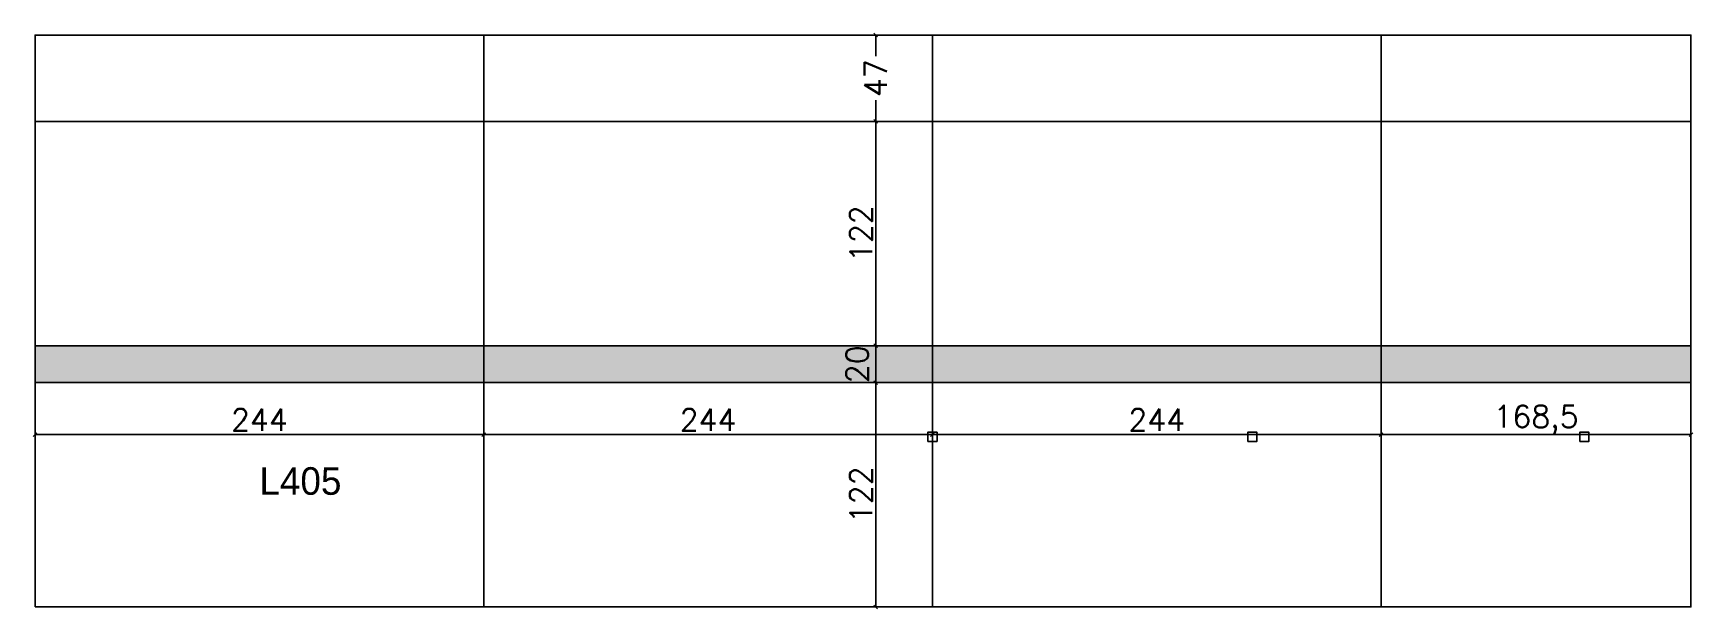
# Model space of a CAD drawing. Extents: x 2442 to 3344, y 2202 to 2515.
import ezdxf

# ---------------------------------------------------------------- set-up
doc = ezdxf.new("R2010")
doc.units = 0
for name, color, linetype in [('3', 2, 'Continuous'), ('COTA', 241, 'Continuous'), ('Hachura', 251, 'Continuous'), ('NOMENCLATURA', 7, 'Continuous'), ('PAINEIS', 6, 'Continuous')]:
    doc.layers.add(name, color=color, linetype=linetype)
doc.styles.add('Romans', font='romans.shx', dxfattribs={"height": 12})
doc.dimstyles.new('cotas', dxfattribs={"dimtxt": 9, "dimasz": 2, "dimexe": 2, "dimexo": 2, "dimgap": 2, "dimtad": 1, "dimdec": 1, "dimzin": 12, "dimtxsty": 'Romans', "dimblk": 'OBLIQUE', "dimcen": 2.5, "dimclrd": 4, "dimclre": 4, "dimclrt": 240, "dimazin": 3, "dimtfac": 1, "dimtmove": 0, "dimatfit": 3})

# ---------------------------------------------------------------- blocks, each defined once
blk = doc.blocks.new('_OBLIQUE')
at = {"color": 0, "linetype": 'BYBLOCK'}
blk.add_line((-0.5, -0.5), (0.5, 0.5), dxfattribs=at)

msp = doc.modelspace()

# ---------------------------------------------------------------- hatches: boundary and pattern name
at = {"layer": 'Hachura'}
h = msp.add_hatch(color=8, dxfattribs=at)
h.dxf.hatch_style = 1
h.paths.add_polyline_path([(2442.97, 2345.12), (2442.97, 2325.12), (3343.46, 2325.12), (3343.46, 2345.12)])

# ---------------------------------------------------------------- linework, layer by layer
at = {"layer": '3', "lineweight": 25}
for points in [[(2928.47, 2293.16), (2933.47, 2293.16), (2933.47, 2298.16), (2928.47, 2298.16)], [(3102.47, 2293.16), (3107.47, 2293.16), (3107.47, 2298.16), (3102.47, 2298.16)], [(3102.47, 2293.16), (3107.47, 2293.16), (3107.47, 2298.16), (3102.47, 2298.16)], [(3282.97, 2293.16), (3287.97, 2293.16), (3287.97, 2298.16), (3282.97, 2298.16)]]:
    msp.add_lwpolyline(points, close=True, dxfattribs=at)
at = {"layer": 'PAINEIS'}
for p, q in [((2686.97, 2203.12), (2686.97, 2514.12)), ((2930.97, 2203.12), (2930.97, 2514.12)), ((3174.97, 2203.12), (3174.97, 2514.12)), ((2442.97, 2467.12), (3343.46, 2467.12))]:
    msp.add_line(p, q, dxfattribs=at)
at = {"layer": 'PAINEIS', "lineweight": 25}
for p, q in [((2442.97, 2345.12), (3343.46, 2345.12)), ((2442.97, 2325.12), (3343.46, 2325.12))]:
    msp.add_line(p, q, dxfattribs=at)
at = {"layer": 'PAINEIS'}
msp.add_lwpolyline([(2442.97, 2203.12), (3343.46, 2203.12), (3343.46, 2514.12), (2442.97, 2514.12)], close=True, dxfattribs=at)

# ---------------------------------------------------------------- texts
at = {"layer": 'NOMENCLATURA'}
msp.add_text('L405', height=15, dxfattribs=at).set_placement((2564.97, 2264.12))

# ---------------------------------------------------------------- dimensions: what is measured, and where the dimension line sits
at = {"layer": 'COTA'}
msp.add_linear_dim(base=(2900.11, 2467.12), p1=(2930.97, 2467.12), p2=(2930.97, 2514.12), angle=90, location=(2900.11, 2490.62), dimstyle='cotas', override={"dimtmove": 2}, dxfattribs=at).render()
for base, p1, p2 in [((2900.11, 2345.12), (2930.97, 2345.12), (2930.97, 2467.12)), ((2900.11, 2325.12), (2930.97, 2325.12), (2930.97, 2345.12)), ((2900.11, 2203.12), (2930.97, 2203.12), (2930.97, 2325.12))]:
    msp.add_linear_dim(base=base, p1=p1, p2=p2, angle=90, dimstyle='cotas', dxfattribs=at).render()
for base, p1, p2 in [((2442.97, 2296.85), (2442.97, 2325.12), (2686.97, 2325.12)), ((2686.97, 2296.85), (2686.97, 2325.12), (2930.97, 2325.12)), ((2930.97, 2296.85), (2930.97, 2325.12), (3174.97, 2325.12)), ((3174.97, 2296.85), (3174.97, 2325.12), (3343.46, 2325.12))]:
    msp.add_linear_dim(base=base, p1=p1, p2=p2, dimstyle='cotas', dxfattribs=at).render()

doc.saveas('drawing.dxf')
